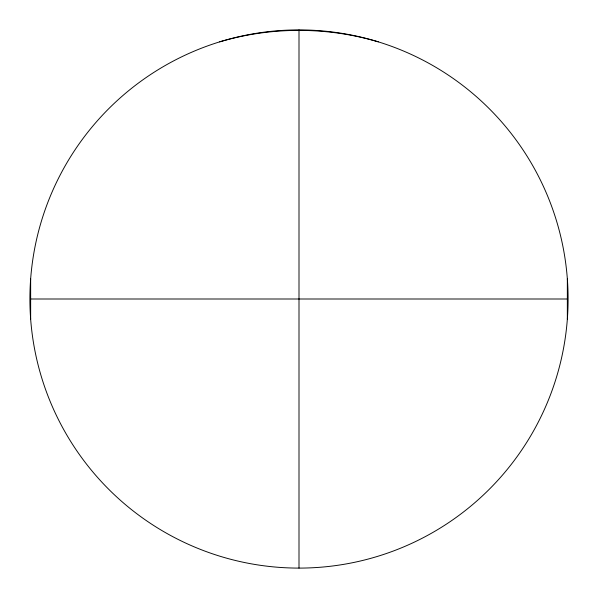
<?xml version="1.0" encoding="UTF-8"?>
<svg xmlns="http://www.w3.org/2000/svg" width="598" height="598" viewBox="0 0 598 598"><rect width="100%" height="100%" fill="white"/><g stroke="black" fill="none" stroke-linecap="round" stroke-linejoin="round"><path stroke-width="0.9" d="M219.683 41.853C271.268 26.574 326.732 26.574 378.317 41.853M30.655 299L567.345 299M567.345 278.892L567.345 319.108A269.1 269.1 0 0 1 147.407 521.336A269.1 269.1 0 0 1 182.241 56.548A269.1 269.1 0 0 1 567.345 319.108M299 29.9L299 568.1M30.655 278.892L30.655 319.108"/></g></svg>
